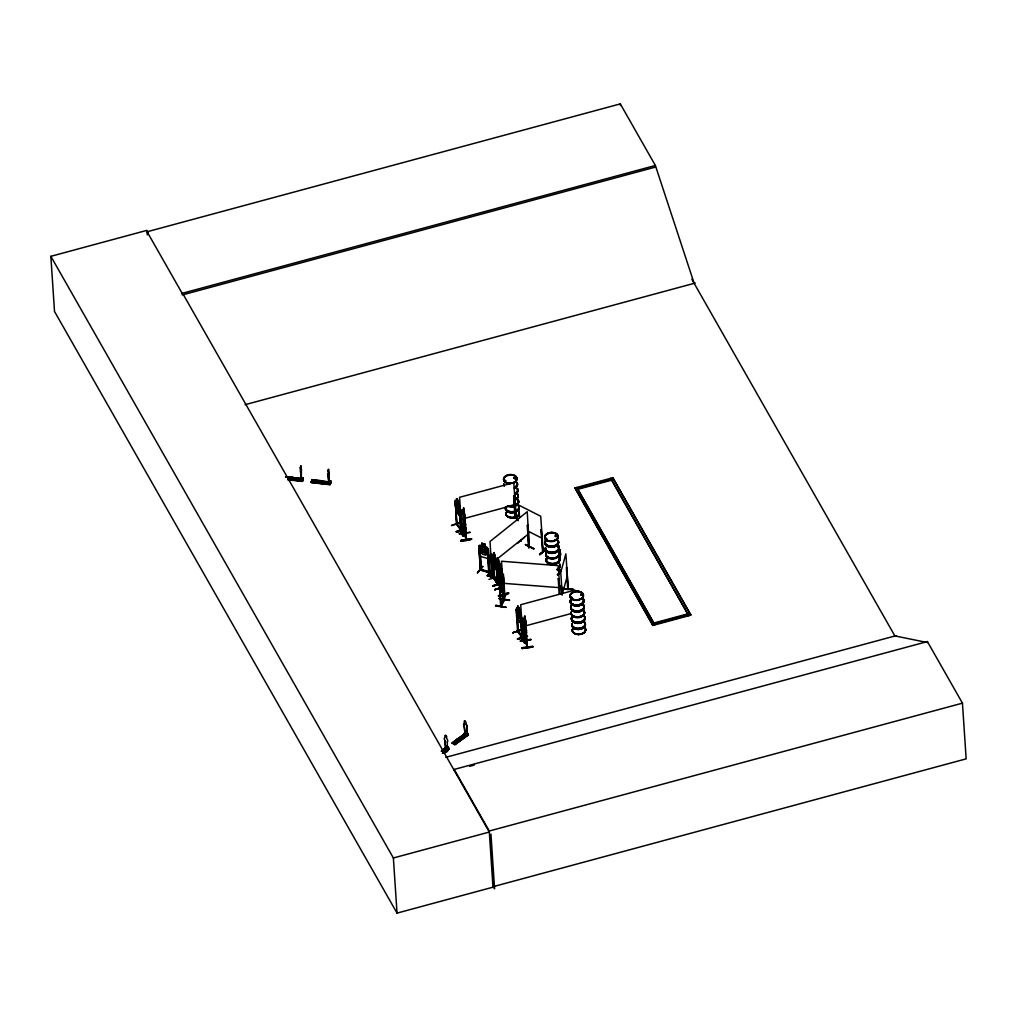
<?xml version="1.0" encoding="UTF-8"?>
<svg xmlns="http://www.w3.org/2000/svg" width="1017" height="1017" viewBox="0 0 1017 1017"><rect width="100%" height="100%" fill="white"/><g stroke="black" fill="none" stroke-linecap="round" stroke-linejoin="round"><path stroke-width="1.5" d="M463.968 509.911C465.277 520.844 463.015 500.644 463.828 510.699M525.115 617.319C526.158 626.091 524.378 609.971 524.874 618.285L524.518 616.671L525.853 621.921M459.277 533.76L469.968 532.285M520.424 641.168L531.103 639.68M302.011 478.46L302.913 478.321L302.303 478.587M302.875 478.575C302.113 478.702 301.146 477.011 302.519 480.049M330.258 481.41L329.266 481.537L329.114 473.655M330.881 482.045L330.156 483.978L311.151 481.905L330.283 484.028L330.309 481.575M302.443 478.41L302.685 477.736L302.697 480.062L300.422 479.871L302.405 479.922L302.481 481.155L287.836 479.452M329.724 481.384L330.385 483.355L328.122 483.151L328.186 484.117L328.974 480.863L330.894 481.092L330.97 482.16L311.838 480.342L330.868 482.554L311.787 480.647M456.417 524.251L455.374 502.055L456.913 524.772M456.938 523.335C458.336 529.437 462.493 530.2 460.981 528.789M518.136 631.532C517.335 629.866 518.352 631.608 518.111 632.243L516.941 607.441C521.746 609.158 524.441 632.015 517.577 618.361M520.615 614.891L522.204 637.684L517.564 631.595L516.178 609.577L516.941 610.009L518.06 632.18M518.492 632.091L517.933 631.443M522.179 636.172L522.064 637.646L522.496 636.591L521.607 636.235L522.547 637.557L518.085 630.731M300.346 467.388L301.274 479.935L301.426 469.244M328.122 475.066L328.16 473.223L328.148 474.481M329.991 481.689L330.55 481.054M501.47 581.711L500.58 580.605L500.631 587.635L501.406 583.084L502.169 584.483L502.512 583.809L501.584 582.067L502.067 577.542L501.406 581.508M500.084 589.898C501.419 598.009 505.411 576.308 502.818 576.042L504.432 599.916L501.076 606.513L499.589 583.72L501.165 606.437L501.432 605.128M445.662 747.673L444.836 740.376A2.403 1.297 53.8 0 1 445.001 737.694L444.887 735.482L445.688 735.278M446.412 747.05L447.734 746.542L446.933 746.097M464.324 721.282L464.337 723.557A2.403 1.297 53.8 0 0 464.159 726.252L464.998 733.537L466.854 735.647L464.21 734.16L465.506 732.215M466.612 732.443L465.888 732.736M466.269 732.571L466.752 732.799M504.432 480.888L505.335 480.494L504.572 480.609M505.551 480.698L504.775 481.194L504.75 480.405M504.712 480.558L505.538 480.787M514.068 478.397L514.818 477.469M514.564 478.232L515.568 477.596L515.543 478.384M516.013 477.952L515.403 478.753L514.132 478.282M546.46 538.438L545.798 538.959L546.447 538.959M546.726 538.819L545.951 538.425M556.63 535.438L555.384 535.654L555.765 536.404M556.401 536.455L556.299 535.501M571.16 597.068L571.707 597.424M571.77 597.805L570.982 597.271M582.436 594.614L580.796 595.326L581.241 594.131M329.483 481.359L328.822 483.202L328.237 476.439L328.974 483.228L329.546 481.702M495.571 605.979L506.046 607.352L495.724 605.179L495.571 605.992M495.724 605.611L506.046 607.352M525.28 625.277L525.382 623.917L526.018 628.493L525.001 618.26M464.426 533.34L466.053 540.014L464.807 517.233L464.578 517.895M464.591 533.378L464.858 532.374L465.087 533.823M465.862 539.417L463.917 511.767L464.744 518.924M526.221 641.218L525.547 639.795L526.17 641.155M527.594 647.27L525.522 640.761M496.868 567.829C497.313 575.749 494.465 553.68 497.618 560.596M300.485 467.4L300.981 466.078L301.35 470.985M300.511 470.566L300.435 472.308M301.782 478.333L301.134 479.91M328.262 470.083L328.313 473.248M328.224 470.388L328.033 471.24M464.998 520.043L464.883 521.085L463.536 508.004M526.145 627.438C525.586 631.506 525.776 618.463 525.319 622.747L524.696 618.349L525.255 625.277M300.485 479.693L300.485 480.825L301.274 477.57L303.206 477.799L303.041 479.604L288.459 477.876M330.283 483.901L330.067 484.74L311.113 482.49L312.003 479.617L313.948 480.037M311.126 482.439L330.118 484.473M312.003 479.808L331.021 482.16L330.741 482.897L313.236 480.825M456.43 510.954L459.951 515.721L460.231 513.636M459.837 739.524L459.43 738.812M499.271 564.473L498.94 563.621L498.457 564.982L497.275 560.698L498.025 567.613L498.521 566.151M300.524 467.095L300.701 466.282M500.911 605.039L500.669 605.649L503.987 599.941M504.152 599.585L500.682 606.424L498.228 566.367L498.915 566.85L498.228 566.367M501.432 605.916L500.707 605.585M503.707 600.386L502.868 587.775M503.669 600.45C504.979 596.699 502.856 601.708 504.394 599.763M319.185 482.198L318.664 481.308M320.152 481.778L319.923 481.143M499.678 582.728L498.686 563.494L497.567 561.537L497.898 566.596L499.016 568.567M497.11 583.211L497.936 583.631L497.16 584.025L496.118 561.778L497.605 584.572L493.83 578.266L492.457 556.185L493.143 556.668L492.457 556.185M488.948 579.385L498.94 576.347M494.72 589.568L500.517 587.953M446.997 747.177L446.997 746.961M557.888 546.472L558.651 545.506L558.6 547.133L558.053 545.608M557.825 546.65L558.651 545.506M560.138 549.854L559.375 550.833L560.138 549.854L560.621 554.799L559.108 555.905L559.871 554.926M560.087 551.481L559.261 552.651L560.024 551.659L560.621 554.799M558.18 547.642L557.888 543.281L558.473 546.371M559.541 549.968L560.036 554.901M559.897 550.896L558.791 547.743L559.846 552.549M559.439 551.761L559.77 559.973L559.286 555.04M487.601 575.164C491.91 572.571 504.826 585.945 487.601 575.164L495.902 579.296M496.182 579.029L487.931 574.796M466.968 732.418L466.244 731.973L466.905 732.278M302.672 480.647L288.002 478.88L302.672 480.66L302.367 481.448L287.786 479.719M303.091 479.21L302.85 477.761L302.583 478.46M303.206 477.799L303.231 479.121L285.599 477.126L303.18 479.261M303.333 478.854L285.764 476.681M328.122 470.057L328.72 469.523M461.642 531.777L462.659 531.497L462.951 532.488L461.82 532.794L460.332 510.496L461.375 510.47L460.332 510.496M461.693 532.577L462.951 532.488L461.921 532.768L459.57 497.313L513.814 482.655L516.102 518.212L515.123 518.149M499.843 581.038L502.487 575.889L501.635 577.465L501.597 574.618L500.402 576.804L500.25 581.571L501.279 587.699C504.165 584.699 501.381 570.931 501.864 572.635M561.27 585.716L561.867 594.831M566.393 567.244L566.723 573.639M567.689 588.525L568.236 589.301M562.248 594.856L560.748 572.355L565.872 553.884L568.274 589.339M573.423 589.453L562.706 588.423M502.462 574.389L503.415 574.465L502.462 574.389L502.665 577.427M502.258 599.979L504.165 592.987M502.856 600.017L504.114 593.051M503.796 595.593L504.724 595.975M503.911 595.924L504.852 596.814L504.94 595.72M558.206 578.724L559.172 578.8L558.206 578.724L559.147 594.144M500.669 606.374L500.911 605.827M562.604 592.987L567.346 575.927M487.842 558.473L488.668 556.057M488.77 556.108L487.931 558.587L480.545 556.388L479.35 553.299L480.621 556.324M492.457 576.13L492.711 575.431L492.342 577.02L493.054 576.385L491.325 555.765M529.247 546.205L528.611 547.578L529.552 546.383M287.531 476.897L289.438 476.935L288.586 479.223M293.074 477.367C290.303 483.024 295.464 475.892 291.154 477.138L290.29 479.427M300.536 480.456L301.274 477.57M302.456 480.685L303.18 478.753L285.764 476.82M302.405 481.054L303.269 478.765M313.935 479.846L313.071 482.134M317.139 480.227C314.367 485.884 319.529 478.74 315.219 479.999L314.355 482.287M318.842 480.431L318.003 482.91L318.842 480.431L320.775 480.66L319.923 483.139L320.775 480.66M328.122 483.151L330.105 483.215M328.974 480.863L330.894 481.092M328.961 481.816L328.237 483.749L328.186 482.986M330.118 481.727L330.372 481.028L330.652 482.655M330.487 482.643L330.182 484.448M330.105 484.346L331.021 482.16M459.811 529.056L463.053 536.035C457.04 527.264 459.926 526.768 463.612 535.883M459.824 529.399L463.091 535.972M524.658 642.884L520.958 636.464L524.721 642.833M521.124 539.747L521.162 540.993L521.162 539.722M520.793 540.802L520.742 540.002M542.709 551.519L541.247 529.463M514.449 477.698L515.111 478.498M515.67 477.901L515.377 478.613M477.774 572.635L482.744 566.266M477.748 572.622L482.668 566.634M482.706 566.622L477.265 572.94M545.608 538.73L546.231 538.336M546.46 538.705L546.396 538.807M557.125 536.048L555.702 536.353L555.918 535.539M556.757 536.226L556.782 535.908M571.745 597.221L571.338 597.882M580.872 594.36L581.877 594.894M501.419 575.597L500.834 577.834L501.483 576.499M499.868 581.088L500.517 576.83M499.589 583.72L499.652 584.394L499.944 583.783L492.737 585.894L500.161 584.279M502.894 577.783L504.089 600.5L503.86 599.827M509.517 600.195L499.233 598.466M525.573 624.68L527.2 647.422L525.484 620.357M459.392 510.343L458.781 511.513L456.468 506.466L456.646 498.788M520.539 617.751L519.929 618.908L518.517 617.039L517.272 608.802L517.971 608.903M461.743 531.738L461.972 532.781M516.216 517.284L515.085 517.589M523.908 639.146C521.492 638.142 524.619 641.613 523.653 638.854M458.464 738.952L459.735 739.143M319.783 481.956L318.69 481.829L318.957 481.105M543.154 551.697L540.726 516.255L518.734 505.106L519.573 517.717M460.599 529.666L459.061 505.284L458.108 500.631L456.595 498.622L456.722 501.534C452.934 496.143 456.366 515.975 459.951 515.721M521.721 637.1L520.196 612.679L519.242 608.039L517.729 606.03L517.92 608.738M522.446 636.693L522.496 637.417M522.496 637.494L521.975 629.625M464.095 520.145L465.443 525.42L463.269 509.542M488.999 571.541C486.596 573.69 480.685 567.092 480.367 570.143L478.867 546.015L480.393 569.8M478.918 546.154L479.91 545.392L481.944 545.989M481.766 543.281L484.906 544.209L481.766 543.281L481.994 546.18M479.719 548.252L478.854 547.998L479.719 548.252L481.219 570.359L481.13 569.507M484.906 544.209L485.033 546.993L486.622 548.354L486.952 553.426L485.529 555.129L482.592 554.252L480.876 551.621L480.545 546.549L482.058 546.116L481.867 543.409M479.859 545.455L487.232 547.566L488.236 548.9L489.787 572.863L489.914 571.808L488.846 571.529M488.287 548.837L489.698 572.838C470.185 566.558 483.927 571.783 489.914 571.846M487.359 550.528L488.402 550.566L487.359 550.528L488.732 572.596L489.101 571.516L489.813 571.808L481.41 569.545M487.423 575.546C490.868 573.613 497.974 562.579 487.918 576.105L487.346 575.482L492.419 569.177M487.385 575.94L492.342 569.113M487.512 575.927L492.914 569.736M492.012 576.003L493.003 575.584L491.999 576.868L490.601 554.748L491.224 554.252L492.635 576.296M493.016 575.647L492.355 576.143M529.628 546.358L528.548 546.777M529.234 546.981L527.238 511.704L490.003 541.502L492.279 577.008L492.482 575.508M493.855 577.516L494.427 578.177M497.86 583.605L497.999 584.444L496.436 560.634L493.753 552.765L493.868 555.663L492.698 554.468L494.694 578.749L494.631 577.821M502.932 593.381L503.644 593.699M514.538 477.609L514.64 478.473M555.435 535.59L555.498 536.607M556.973 536.467L556.439 535.4M581.94 594.767L581.393 594.055M459.76 739.499L458.87 739.791M320.075 481.753L319.16 481.194M491.516 554.392L490.601 554.748M527.505 525.611L528.128 525.103L527.213 525.471L528.891 547.718M487.601 575.177L487.957 574.402M525.764 544.642L534.052 548.786L525.357 544.489M529.082 547.629L528.344 532.552M524.378 537.383L517.45 543.434M542.722 551.939L542.773 550.68M539.531 554.214L545.303 549.511M545.557 550.057L539.582 554.596L545.354 549.854M539.76 554.735L545.532 550.006M491.465 563.545L493.868 561.626M496.271 559.706L528.7 533.76M464.413 532.463L464.438 533.022M527.035 646.736L525.98 640.621M464.337 723.557L464.438 723.481A2.403 1.297 53.8 0 0 464.26 726.176L465.1 733.46L466.854 734.452L466.752 727.562A2.403 1.297 53.8 0 0 466.193 724.473L466.091 724.549A2.403 1.297 53.8 0 1 466.65 727.638L466.752 734.528M444.836 740.376L445.56 747.749L447.429 748.652M447.213 741.851L447.315 741.774A2.403 1.297 53.8 0 0 446.768 738.673L446.488 736.168M444.098 752.694C449.298 753.038 449.756 744.368 447.416 749.847L444.785 748.372L446.069 746.427M447.149 748.779L447.2 749.542L444.976 748.296L446.272 746.542M442.319 750.126L445.942 747.482M464.146 733.206L466.638 735.342L467.934 733.588L468.43 734.986L455.069 744.686L452.082 743.02L465.379 733.27M441.327 751.042L446.132 747.381M452.082 743.02L465.57 733.181M441.454 751.232L446.361 747.711M466.295 733.804L452.425 743.211L465.786 733.511M441.632 751.321L446.654 747.673M441.848 751.334L446.679 747.787M447.035 747.698L447.849 748.156L447.734 746.542M443.183 750.635L445.662 748.893M466.358 731.884L467.273 733.943M447.353 748.893L448.713 747.902M466.79 734.681L468.138 733.702M443.247 752.211L448.268 748.563L448.993 749.186M467.934 733.588L467.985 734.35L454.218 744.202L467.706 734.363L468.24 734.77M443.463 752.224L448.51 747.787M442.382 753.292L448.586 748.944M442.56 753.394L448.789 748.855M454.726 744.482L468.214 734.643L454.752 744.52L452.489 743.236M514.259 477.723L514.971 477.393M515.428 478.46L515.644 477.685M478.804 546.091L479.91 545.392M496.372 559.426L499.461 564.066M498.533 564.511L500.161 590M464.947 533.099L464.858 532.374M454.205 744.177L454.942 744.495M517.831 519.687L516.089 517.056L515.111 517.818M524.06 639.96L522.395 617.65L521.479 617.891L522.522 617.866L523.984 639.922L523.005 640.227L520.717 604.721L574.948 590.063M521.136 540.154L520.857 540.802M542.811 551.913L541.006 529.666M514.627 477.659L515.911 477.71M555.587 535.527L556.363 535.387M556.731 536.467L555.257 536.213M456.544 498.826L458.108 500.631M455.794 502.601L455.044 502.169M457.993 500.669L458.286 503.351M459.862 506.326L459.214 504.75L460.523 517.5M459.468 507.496L460.917 530.162M451.484 525.433L460.078 522.446M451.675 525.636L460.078 522.751M456.925 524.264L460.854 528.904M456.315 531.433L466.129 528.166C467.286 529.463 456.023 533.277 456.353 531.522M456.595 532.183L466.371 528.865M519.242 608.039L517.628 606.068M516.941 610.009L516.178 609.577M519.433 610.747L520.844 613.734L521.556 623.319M521.162 622.938C516.967 623.612 514.64 602.852 517.869 608.941L517.729 606.03M522.42 629.459L512.822 632.714M522.395 629.485L512.619 632.841L522.598 629.358M518.073 631.671L522.001 636.311M517.462 638.841C535.018 631.519 525.725 638.956 517.488 638.918M527.302 635.93L517.488 639.299L527.518 636.273M502.36 577.287L501.75 577.491L501.534 572.062M292.222 477.85L290.887 478.435L291.892 478.727M292.082 478.664L290.875 478.282M489.05 572.342L487.537 550.311M525.433 544.832L533.722 548.977M513.661 496.093L514.704 496.054L513.661 496.093L515.187 518.416L516.166 518.111L514.577 495.838M462.722 531.815L461.82 532.018M495.037 557.596L494.961 554.862L493.639 552.79M495.864 559.032L492.66 554.367L494.3 578.889L494.16 577.999M499.627 565.846C499.08 557.863 502.703 573.257 501.889 574.796L501.419 575.914L500.275 573.957L499.741 565.821M493.741 565.071C492.355 556.426 493.957 568.808 496.716 569.965M500.618 565.071L500.771 567.804M498.8 564.333L501.75 569.189L502.385 573.728M498.915 571.834L501.05 577.592L499.538 575.215L499.067 571.859M502.08 570.855L501.635 569.215M499.995 583.949L492.698 585.919L499.944 583.542M492.902 586.212L500.161 584.254M500.517 587.648L494.758 589.707L500.555 588.106M500.364 587.724L494.758 589.707M503.364 594.754L503.135 593.839M498.444 595.644L508.589 592.86C509.72 594.602 497.987 597.284 498.47 595.72L508.614 592.936M498.495 596.076L508.64 593.242M523.869 639.21L522.891 639.146L524.047 639.312M492.953 886.722L966.15 758.86L962.451 703.154L927.39 641.562L454.192 769.437L489.253 831.016L492.978 887.18L397.037 913.113L54.511 311.456L50.85 256.322L146.791 230.389L148.355 233.135M147.312 234.889L147.096 231.762L620.306 103.887L655.368 165.479L694.166 283.349M147.096 231.762L182.157 293.341L655.368 165.479M655.469 167.08L182.272 294.955L182.157 293.341M245.059 404.702L695.272 283.044M574.961 487.957L612.819 477.723L690.683 614.51L690.734 615.196L652.876 625.43L574.961 487.957L652.876 625.43M461.032 519.369L515.276 504.712M582.881 486.507L602.039 481.333M498.05 568.77L497.275 557.761L498.584 559.833L499.283 564.549M499.474 564.003L499.919 565.643M496.805 566.609L497.402 570.029L496.919 566.583M522.179 626.777L570.397 613.747M654.096 622.963L688.001 613.798M657.096 622.849L665.932 620.459M668.881 619.671L673.305 618.476M676.254 617.675L680.678 616.48M683.627 615.679L688.051 614.484M652.838 624.743L690.683 614.51M894.871 635.892L925.966 642.261M445.815 757.334L896.028 635.689L894.909 635.981L691.827 279.243M469.574 766.322L474.164 765.089M489.253 831.016L962.451 703.154M50.85 256.322L393.376 857.979L489.317 832.046L183.378 294.65M464.413 721.066L465.125 721.078M462.913 531.916L462.824 532.272M523.196 640.176L522.954 639.426M557.952 547.413L558.536 547.299A6.75 4.335 -3.8 0 0 557.736 546.345A6.738 4.335 -3.8 0 1 558.536 547.324M558.791 547.743L559.96 550.731M560.354 559.871L559.77 559.973M581.521 595.212L582.258 594.309M300.93 466.015L301.185 468.43M463.243 509.428L464.998 533.9M463.002 511.22L464.54 533.823M464.833 516.166L463.371 509.263M459.29 533.9L469.981 532.45M460.879 540.307L471.557 538.807C462.786 543.002 452.209 540.624 471.57 538.896M460.904 540.726L471.608 539.302L460.917 540.752M524.391 616.836L526.145 641.307M524.149 618.616L525.713 641.346L524.289 619.239M526.094 623.548L525.738 621.883L526.45 630.832M525.23 627.591C529.018 645.528 522.878 613.645 525.357 627.565M520.348 640.913L531.09 639.388L520.437 641.295M522.128 648.503L532.819 647.028L522.128 648.477L522.013 647.664L532.705 646.265L532.806 646.965M504.051 596.42L504.991 596.521M581.381 594.119L582.334 594.373M494.186 578.076L497.923 584.317M562.732 588.741L573.423 589.491M562.732 588.881L573.385 589.58M502.97 583.288L559.681 587.686M300.612 469.956L300.333 467.947M329.05 474.278L329.127 472.524M301.21 477.761L303.13 477.977M287.836 479.325L302.558 480.965M311.164 482.223L330.194 484.397M464.591 721.028L465.57 721.447M514.945 478.549L514.246 478.422M503.415 583.351L503.224 586.809M504.305 599.026L503.618 599.649M499.042 598.403L509.542 600.221M499.093 598.733L509.377 600.437M497.516 584.495L494.262 578.304L497.504 583.186M458.68 739.753L459.811 739.105M485.084 546.93L487.232 547.566M515.25 518.365L513.788 496.309M515.352 477.418L516.102 478.028M505.614 480.787L505.271 480.456M581.724 594.131L582.118 594.742M503.771 596.712L504.89 596.509L503.86 596.687L502.868 580.465M487.893 574.885L496.283 579.004M528.446 531.344L542.201 538.311M465.761 733.104L467.985 734.35M446.819 746.186L447.569 746.758M445.815 735.507L446.488 736.511M328.478 469.282L329.279 473.07M457.892 501.686L456.925 499.576M458.133 503.415L459.188 504.813L455.222 500.326L456.964 524.836L456.366 523.386L461.362 530.022M516.394 517.157L517.882 519.738M515.81 516.878L518.111 520.729M515.899 517.195L517.386 519.763M499.449 563.138L500.529 565.16M494.821 555.879L494.033 553.718M500.58 566.075L499.792 563.901M499.805 566.723L500.936 568.681L501.279 573.741L500.135 571.783L499.512 562.948M496.118 561.778L496.449 562.35L495.762 561.867M501.101 589.644L502.551 592.123M500.745 589.733L503.186 593.826M500.784 590.318L502.957 594.042M493.334 886.621L494.58 888.782L490.944 834.105M690.734 615.196L612.819 477.723M610.836 478.257L688.751 615.73L610.886 478.943M576.931 487.41L654.859 624.896L578.533 490.842M498.266 559.986L497.555 558.714L498.33 560.888M497.427 569.99L498.915 572.469M461.413 529.997L460.93 523.793M457.256 523.755L457.307 524.721M527.06 647.295L525.611 640.672M495.114 557.596L495.648 565.732L493.766 560.558L493.753 552.765M328.262 476.312L327.983 475.587M500.186 589.911L500.695 591.869M525.204 618.743L524.937 616.378M525.738 621.934L525.052 619.162L525.878 626.319L525.547 621.26M463.854 509.873L464.083 511.5M464.845 533.213L466.409 539.9L464.934 516.102M516.954 614.98L517.653 618.361M514.844 517.526A6.75 4.335 -3.8 0 1 505.932 513.013A6.725 4.322 -3.8 0 0 514.831 517.526L514.869 517.462A6.763 4.348 -3.8 0 1 505.907 512.81M466.015 722.235L466.091 724.549M559.286 553.795L559.63 555.968M558.969 548.252L559.375 550.833M559.286 553.223L559.693 555.803M559.77 556.731L560.176 559.363M464.349 512.949L464.667 514.971M927.39 641.562L927.453 642.591M620.306 103.887L620.408 105.501M566.685 567.588L568.147 589.682M567.003 576.359L567.778 589.657M561.346 585.411L561.854 593M560.113 594.22L558.206 565.643L501.508 561.231L502.601 577.669M527.836 524.963L528.039 528.001M527.823 534.573L528.675 547.527M503.415 574.465L504.928 596.763M502.576 587.813L502.932 594.208M500.11 568.554L498.444 559.884M500.631 605.496L500.682 606.297M484.804 544.273L484.931 547.057M479.884 548.036L481.448 570.117M461.248 510.242L462.773 532.616M467.172 732.342L467.159 734.032M454.192 769.437L454.256 770.466M393.376 857.979L397.037 913.113M447.315 741.774L447.327 748.728M526.552 630.731L526.475 632.841M465.405 523.335L465.443 525.42M465.29 523.348L465.328 525.446M557.786 545.951A6.839 4.399 -3.8 0 1 553.629 552.93A6.839 4.399 -3.8 0 1 545.455 548.163M559.261 553.515A6.75 4.335 -3.8 0 1 551.341 558.447A6.75 4.335 -3.8 0 1 546.447 552.523A6.725 4.322 -3.8 0 0 551.341 558.435A6.75 4.335 -3.8 0 0 559.261 553.528A6.725 4.322 -3.8 0 1 551.341 558.435A6.75 4.335 -3.8 0 1 546.447 552.511A6.725 4.322 -3.8 0 0 551.341 558.473A6.725 4.322 -3.8 0 0 559.236 553.553M559.121 554.29A6.725 4.322 -3.8 0 1 550.464 557.977A6.725 4.322 -3.8 0 1 546.447 552.167M558.206 540.853A6.839 4.399 -3.8 0 1 551.443 547.006A6.839 4.399 -3.8 0 1 545.595 540.955M557.774 545.633A6.839 4.399 -3.8 0 1 553.604 552.612A6.839 4.399 -3.8 0 1 545.43 547.845M558.18 540.548A6.839 4.399 -3.8 0 1 551.417 546.688A6.839 4.399 -3.8 0 1 545.57 540.65M559.757 564.282A6.839 4.399 -3.8 0 1 557.227 569.495M559.986 569.406A6.725 4.322 -3.8 0 1 557.494 574.529M559.261 554.087A6.725 4.322 -3.8 0 1 551.379 559.007A6.725 4.322 -3.8 0 1 546.51 553.095M560.036 569.545A6.763 4.348 -3.8 0 1 557.519 574.694M557.519 574.885A6.725 4.322 -3.8 0 0 560.011 569.774A6.75 4.335 -3.8 0 1 557.532 574.91M559.731 559.312A6.839 4.399 -3.8 0 1 551.71 564.321A6.839 4.399 -3.8 0 1 546.739 558.295M559.744 563.977A6.839 4.399 -3.8 0 1 557.202 569.177M559.719 558.994A6.839 4.399 -3.8 0 1 551.684 564.003A6.839 4.399 -3.8 0 1 546.726 557.99M517.488 489.012A6.839 4.399 -3.8 0 1 514.945 494.211M515.225 499.271A6.725 4.322 -3.8 0 0 516.903 493.181A6.763 4.348 -3.8 0 1 515.25 499.411M510.852 483.711A6.725 4.322 -3.8 0 1 504 478.168A6.725 4.322 -3.8 0 1 515.072 476.198A6.725 4.322 -3.8 0 1 512.568 483.406M515.25 499.639A6.725 4.322 -3.8 0 0 516.928 493.563A6.75 4.335 -3.8 0 1 515.263 499.678M517.081 482.922A6.839 4.399 -3.8 0 1 514.538 488.135M503.835 485.287A6.839 4.399 -3.8 0 1 503.923 484.143M517.462 488.694A6.839 4.399 -3.8 0 1 514.933 493.906M517.056 482.605A6.839 4.399 -3.8 0 1 514.526 487.817M504.203 486.088A6.839 4.399 -3.8 0 1 503.898 483.825M517.31 483.38A6.738 4.335 -3.8 0 1 514.437 487.41A6.75 4.335 -3.8 0 0 517.322 483.367M518.39 509.733A6.839 4.399 -3.8 0 1 509.288 512.187A6.839 4.399 -3.8 0 1 506.021 506.453M517.818 505.36A6.839 4.399 -3.8 0 1 518.632 506.352M519.229 512.568A6.725 4.322 -3.8 0 1 512.225 517.513A6.725 4.322 -3.8 0 1 505.945 512.695A6.725 4.322 -3.8 0 0 512.225 517.513A6.725 4.322 -3.8 0 0 519.229 512.581A6.763 4.348 -3.8 0 1 516.407 516.75M518.06 497.275A6.725 4.322 -3.8 0 1 513.725 500.745M516.967 494.084A6.725 4.322 -3.8 0 1 518.149 496.143M518.073 496.944A6.763 4.348 -3.8 0 1 513.712 500.44M516.979 493.741A6.763 4.348 -3.8 0 1 518.162 495.813M518.238 500.262A6.839 4.399 -3.8 0 1 516.394 505.08A6.839 4.399 -3.8 0 1 508.881 506.097M518.25 509.034A6.738 4.335 -3.8 0 1 510.114 511.627A6.738 4.335 -3.8 0 1 505.538 506.911A6.75 4.335 -3.8 0 0 510.966 511.742A6.75 4.335 -3.8 0 0 518.797 507.941M518.365 509.415A6.839 4.399 -3.8 0 1 510.102 512.047A6.839 4.399 -3.8 0 1 505.462 507.254M517.806 505.042A6.839 4.399 -3.8 0 1 518.619 506.034M518.212 499.957A6.839 4.399 -3.8 0 1 510.559 506.072M570.88 607.251A6.738 4.335 -3.8 0 0 578.915 611.942A6.75 4.335 -3.8 0 0 583.033 605.077A6.738 4.335 -3.8 0 1 578.915 611.942A6.75 4.335 -3.8 0 1 570.855 607.251M583.084 604.683A6.839 4.399 -3.8 0 1 578.037 611.776A6.839 4.399 -3.8 0 1 571.287 605.776M571.198 612.323A6.75 4.335 -3.8 0 0 578.393 617.154A6.75 4.335 -3.8 0 0 584.178 611.179A6.725 4.322 -3.8 0 1 578.393 617.154A6.75 4.335 -3.8 0 1 571.198 612.374A6.725 4.322 -3.8 0 0 578.393 617.154A6.725 4.322 -3.8 0 0 584.152 611.192A6.75 4.335 -3.8 0 1 578.393 617.154A6.725 4.322 -3.8 0 1 571.236 612.387M584.127 610.823A6.725 4.322 -3.8 0 1 578.368 616.81A6.725 4.322 -3.8 0 1 571.211 612.005M583.504 599.585A6.839 4.399 -3.8 0 1 576.741 605.738A6.839 4.399 -3.8 0 1 570.88 599.687M583.415 599.966A6.738 4.335 -3.8 0 1 576.766 606.018A6.75 4.335 -3.8 0 1 570.995 600.068A6.738 4.335 -3.8 0 0 576.766 606.018A6.75 4.335 -3.8 0 0 583.427 599.966M583.059 604.365A6.839 4.399 -3.8 0 1 578.012 611.459A6.839 4.399 -3.8 0 1 571.274 605.458M583.478 599.267A6.839 4.399 -3.8 0 1 576.715 605.42A6.839 4.399 -3.8 0 1 570.868 599.369M584.241 622.023A6.839 4.399 -3.8 0 1 580.071 629.002A6.839 4.399 -3.8 0 1 571.897 624.235M585.284 628.163A6.725 4.322 -3.8 0 1 578.635 634.201A6.725 4.322 -3.8 0 1 572.889 628.264A6.763 4.348 -3.8 0 0 578.648 634.354A6.763 4.348 -3.8 0 0 585.322 628.277M584.19 611.7A6.725 4.322 -3.8 0 1 579.296 617.586A6.725 4.322 -3.8 0 1 571.185 614.026M584.648 616.925A6.839 4.399 -3.8 0 1 577.885 623.078A6.839 4.399 -3.8 0 1 572.037 617.027M584.216 621.718A6.839 4.399 -3.8 0 1 580.046 628.684A6.839 4.399 -3.8 0 1 571.872 623.917M584.635 616.62A6.839 4.399 -3.8 0 1 577.872 622.773A6.839 4.399 -3.8 0 1 572.012 616.722M464.451 514.818L464.871 521.085L464.248 516.509C464.121 523.564 463.002 500.911 464.172 515.339L464.286 514.043L464.451 514.818M493.436 555.79L494.415 560.24L493.817 562.07L494.198 562.706L494.694 561.244L495.927 565.694L494.91 561.092L495.495 559.426L495.139 558.702L494.631 560.062L493.436 555.79M499.194 565.973L500.173 570.423L499.589 572.253L499.957 572.889L500.466 571.427L501.686 575.876L500.682 571.274L501.241 569.482L500.873 568.872L500.402 570.245L499.194 565.973M456.175 501.699L457.345 506.085L456.557 507.979L457.027 508.589L457.688 507.076L459.175 511.449L457.968 506.898L458.705 505.055L458.298 504.483L457.637 505.894L456.175 501.699M517.322 609.094L518.492 613.493L517.704 615.374L518.174 615.984L518.835 614.471L520.323 618.845L519.115 614.306L519.852 612.463L519.382 611.916L518.772 613.289L517.399 609.158M480.876 546.765L483.075 550.477C478.982 552.625 482.821 555.142 483.736 551.239L486.635 554.685L484.372 550.833C487.944 548.824 484.829 546.32 483.711 550.044L480.876 546.765M520.488 636.998L521.009 636.439L524.759 643.291L520.488 636.998M501.813 578.393L500.796 580.465L501.139 585.525L502.144 583.453L501.813 578.393M466.142 528.471L456.379 531.878L466.142 528.471M480.482 569.012L481.244 569.189L480.558 569.024M611.548 479.503L577.643 488.668L577.694 489.355L611.586 480.189L611.548 479.503M532.73 646.609L522.052 648.109L532.743 646.659M484.308 544.565L482.427 544.006L482.49 544.909L484.372 545.481L484.308 544.565M485.045 547.896L482.109 547.019L482.452 552.078L485.376 552.956L485.045 547.896M461.057 739.69L458.413 738.202L461.057 739.69M459.709 740.668L457.065 739.194L459.709 740.668M458.502 741.546L455.858 740.071L458.502 741.546M457.154 742.537L454.51 741.05L457.154 742.537M456.252 743.198L453.607 741.711L456.252 743.198M458.298 504.279L456.887 502.398L457.23 507.47L458.642 509.339L458.298 504.279M518.975 608.179L518.073 606.971L519.039 609.081L518.975 608.179M519.445 611.675L518.034 609.806L518.365 614.865L519.776 616.747L519.445 611.675M495.177 558.498L494.033 556.541L494.376 561.6L495.508 563.558L495.177 558.498M551.875 553.375A6.738 4.335 -3.8 0 0 558.905 548.417A6.75 4.335 -3.8 0 1 551.875 553.388A6.75 4.335 -3.8 0 1 545.57 548.519A6.738 4.335 -3.8 0 0 551.875 553.375M547.057 540.307A6.725 4.322 -3.8 0 0 557.99 537.345A6.725 4.322 -3.8 0 0 549.116 532.844A6.75 4.335 -3.8 0 0 547.032 540.307A6.75 4.335 -3.8 0 0 558.015 537.332A6.75 4.335 -3.8 0 0 549.116 532.819A6.75 4.335 -3.8 0 0 547.032 540.332A6.75 4.335 -3.8 0 0 558.028 537.37A6.75 4.335 -3.8 0 0 549.116 532.844A6.725 4.322 -3.8 0 0 547.057 540.307M547.082 540.802A6.725 4.322 -3.8 0 0 558.028 537.853A6.725 4.322 -3.8 0 0 549.155 533.353A6.725 4.322 -3.8 0 0 547.082 540.802M553.553 552.193A6.738 4.335 -3.8 0 0 557.659 545.328A6.75 4.335 -3.8 0 1 553.566 552.206A6.75 4.335 -3.8 0 1 545.493 547.502A6.738 4.335 -3.8 0 0 553.553 552.193M551.468 547.286A6.738 4.335 -3.8 0 0 558.13 541.235A6.75 4.335 -3.8 0 1 551.468 547.299A6.75 4.335 -3.8 0 1 545.697 541.336A6.738 4.335 -3.8 0 0 551.468 547.286M551.405 546.269A6.738 4.335 -3.8 0 0 558.053 540.218A6.75 4.335 -3.8 0 1 551.405 546.282A6.75 4.335 -3.8 0 1 545.633 540.319A6.738 4.335 -3.8 0 0 551.405 546.269M557.189 569.787A6.738 4.335 -3.8 0 0 559.681 564.664A6.75 4.335 -3.8 0 1 557.189 569.8M551.748 564.6A6.738 4.335 -3.8 0 0 559.655 559.668A6.75 4.335 -3.8 0 1 551.748 564.613A6.75 4.335 -3.8 0 1 546.854 558.676A6.738 4.335 -3.8 0 0 551.748 564.6M552.562 563.621A6.738 4.335 -3.8 0 0 559.21 557.558A6.75 4.335 -3.8 0 1 552.562 563.621A6.75 4.335 -3.8 0 1 546.79 557.659A6.738 4.335 -3.8 0 0 552.562 563.621M558.422 567.956A6.738 4.335 -3.8 0 0 559.986 564.74A6.75 4.335 -3.8 0 1 558.435 567.969M505.932 482.363A6.725 4.322 -3.8 0 0 516.878 479.414A6.725 4.322 -3.8 0 0 508.004 474.914A6.75 4.335 -3.8 0 0 505.907 482.401A6.75 4.335 -3.8 0 0 516.903 479.427A6.75 4.335 -3.8 0 0 507.992 474.914A6.725 4.322 -3.8 0 0 505.932 482.363M514.907 494.516A6.738 4.335 -3.8 0 0 517.411 489.393A6.75 4.335 -3.8 0 1 514.92 494.516M514.844 493.487A6.738 4.335 -3.8 0 0 517.335 488.363A6.75 4.335 -3.8 0 1 514.856 493.499M514.5 488.427A6.738 4.335 -3.8 0 0 517.005 483.304A6.75 4.335 -3.8 0 1 514.513 488.44M503.898 484.613A6.738 4.335 -3.8 0 0 504.279 485.706A6.75 4.335 -3.8 0 1 503.885 484.613M510.178 512.657A6.738 4.335 -3.8 0 0 518.848 508.958A6.75 4.335 -3.8 0 1 510.178 512.657A6.75 4.335 -3.8 0 1 506.135 506.822A6.738 4.335 -3.8 0 0 510.178 512.657M516.407 516.941A6.75 4.335 -3.8 0 0 519.28 512.899A6.725 4.322 -3.8 0 1 516.394 516.941M515.657 505.767A6.738 4.335 -3.8 0 0 518.162 500.644A6.75 4.335 -3.8 0 1 515.67 505.78A6.75 4.335 -3.8 0 1 507.47 505.843A6.738 4.335 -3.8 0 0 515.657 505.767M510.559 505.652A6.738 4.335 -3.8 0 0 518.085 499.627A6.75 4.335 -3.8 0 1 510.559 505.665M572.342 599.026A6.725 4.322 -3.8 0 0 583.288 596.076A6.725 4.322 -3.8 0 0 574.414 591.576A6.75 4.335 -3.8 0 0 572.329 599.064A6.75 4.335 -3.8 0 0 583.313 596.089A6.75 4.335 -3.8 0 0 574.402 591.576A6.725 4.322 -3.8 0 0 572.342 599.026M572.38 599.56A6.725 4.322 -3.8 0 0 583.326 596.598A6.725 4.322 -3.8 0 0 574.452 592.097A6.725 4.322 -3.8 0 0 572.38 599.56M572.329 599.242A6.763 4.348 -3.8 0 0 583.338 596.267A6.763 4.348 -3.8 0 0 574.414 591.741A6.763 4.348 -3.8 0 0 572.329 599.242M578.851 610.925A6.738 4.335 -3.8 0 0 582.957 604.06A6.75 4.335 -3.8 0 1 578.851 610.937A6.75 4.335 -3.8 0 1 570.791 606.234A6.738 4.335 -3.8 0 0 578.851 610.925M576.703 605.001A6.738 4.335 -3.8 0 0 583.351 598.949A6.75 4.335 -3.8 0 1 576.703 605.013A6.75 4.335 -3.8 0 1 570.931 599.038A6.738 4.335 -3.8 0 0 576.703 605.001M578.317 629.447A6.738 4.335 -3.8 0 0 585.347 624.489A6.75 4.335 -3.8 0 1 578.317 629.459A6.75 4.335 -3.8 0 1 572.012 624.591A6.738 4.335 -3.8 0 0 578.317 629.447M584.978 623.396A6.738 4.335 -3.8 0 0 584.178 622.417A6.75 4.335 -3.8 0 1 584.991 623.396M578.66 634.532A6.75 4.335 -3.8 0 0 585.322 628.468A6.725 4.322 -3.8 0 1 578.66 634.532A6.75 4.335 -3.8 0 1 572.889 628.57A6.725 4.322 -3.8 0 0 578.66 634.532M580.008 628.264A6.738 4.335 -3.8 0 0 584.101 621.4A6.75 4.335 -3.8 0 1 580.008 628.277A6.75 4.335 -3.8 0 1 571.948 623.574A6.738 4.335 -3.8 0 0 580.008 628.264M577.923 623.357A6.738 4.335 -3.8 0 0 584.572 617.306A6.75 4.335 -3.8 0 1 577.923 623.37A6.75 4.335 -3.8 0 1 572.151 617.408A6.738 4.335 -3.8 0 0 577.923 623.357M577.847 622.34A6.738 4.335 -3.8 0 0 584.508 616.289A6.75 4.335 -3.8 0 1 577.847 622.353A6.75 4.335 -3.8 0 1 572.075 616.391A6.738 4.335 -3.8 0 0 577.847 622.34"/></g></svg>
